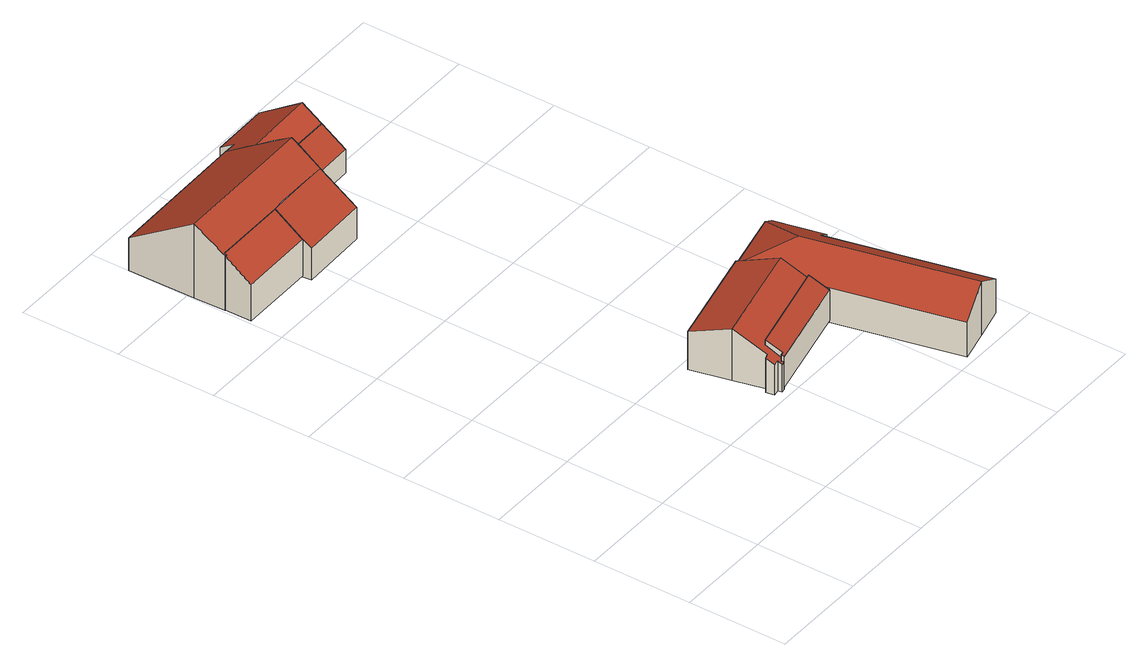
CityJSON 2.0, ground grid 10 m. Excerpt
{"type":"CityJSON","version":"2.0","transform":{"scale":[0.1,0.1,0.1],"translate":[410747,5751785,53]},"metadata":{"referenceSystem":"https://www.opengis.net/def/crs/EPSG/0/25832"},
"CityObjects":{
"building1":{"type":"Building","attributes":{"Gemeindeschluessel":"05515000","Geometrietyp2DReferenz":"3000","function":"51009_1610","roofType":"2100","measuredHeight":5.87},"geometry":[{"type":"Solid","lod":"2","boundaries":[[[[0,1,2,3]],[[4,5,1,0]],[[6,7,5,4]],[[8,9,7,6]],[[10,11,9,8]],[[3,2,11,10]],[[8,6,4,0,3,10]],[[1,5,7,9,11,2]]]],"semantics":{"surfaces":[{"type":"WallSurface"},{"type":"RoofSurface"},{"type":"GroundSurface"}],"values":[[0,0,0,0,0,0,1,2]]}}]},
"building2":{"type":"Building","attributes":{"Gemeindeschluessel":"05515000","Geometrietyp2DReferenz":"3000","function":"51009_1610","roofType":"2100","measuredHeight":4.22},"geometry":[{"type":"Solid","lod":"2","boundaries":[[[[12,13,14,15]],[[16,17,13,12]],[[18,19,17,16]],[[20,21,19,18]],[[22,23,21,20]],[[15,14,23,22]],[[20,18,16,12,15,22]],[[13,17,19,21,23,14]]]],"semantics":{"surfaces":[{"type":"WallSurface"},{"type":"RoofSurface"},{"type":"GroundSurface"}],"values":[[0,0,0,0,0,0,1,2]]}}]},
"building3":{"type":"Building","attributes":{"Gemeindeschluessel":"05515000","Geometrietyp2DReferenz":"3000","function":"31001_1000"},"address":[{"country":"Germany","locality":"Münster","thoroughfareNumber":"97","thoroughfareName":"Hiltruper Straße"}],"children":["building3-1","building3-2","building3-3"]},
"building3-1":{"type":"BuildingPart","attributes":{"roofType":"2100","measuredHeight":6},"parents":["building3"],"geometry":[{"type":"Solid","lod":"2","boundaries":[[[[24,25,26,27]],[[28,29,25,24]],[[3,30,29,28]],[[10,31,30,3]],[[3,28,24,27,32,10]],[[25,29,30,31,26]],[[26,31,10,32,27]]]],"semantics":{"surfaces":[{"type":"WallSurface"},{"type":"RoofSurface"},{"type":"GroundSurface"},{"type":"ClosureSurface"}],"values":[[0,0,0,0,1,2,3]]}}]},
"building3-2":{"type":"BuildingPart","attributes":{"roofType":"3100","measuredHeight":8.03},"parents":["building3"],"geometry":[{"type":"Solid","lod":"2","boundaries":[[[[8,33,31,10]],[[6,34,33,8]],[[4,35,34,6]],[[36,37,35,4]],[[38,39,37,36]],[[40,41,39,38]],[[42,43,44,45,46]],[[47,48,43,42]],[[27,26,48,47]],[[46,49,50,40,38,36,42]],[[4,6,8,10,32,27,47,42,36]],[[33,34,35,37,39,41,51,44,43,48,26,31]],[[49,46,45]],[[41,40,50,49,51]],[[51,49,45,44]],[[26,27,32,10,31]]]],"semantics":{"surfaces":[{"type":"WallSurface"},{"type":"RoofSurface"},{"type":"GroundSurface"},{"type":"ClosureSurface"}],"values":[[0,0,0,0,0,0,0,0,0,1,1,2,0,3,3,3]]}}]},
"building3-3":{"type":"BuildingPart","attributes":{"roofType":"3100","measuredHeight":5.57},"parents":["building3"],"geometry":[{"type":"Solid","lod":"2","boundaries":[[[[52,53,41,40]],[[54,55,53,52]],[[56,57,55,54]],[[58,59,57,56]],[[60,61,59,58]],[[45,44,61,60]],[[56,54,52,40,50,49,58]],[[45,60,58,49]],[[41,53,55,57,59,61,44,51]],[[41,51,49,50,40]],[[45,49,51,44]]]],"semantics":{"surfaces":[{"type":"WallSurface"},{"type":"RoofSurface"},{"type":"GroundSurface"},{"type":"ClosureSurface"}],"values":[[0,0,0,0,0,0,1,1,2,3,3]]}}]},
"building4":{"type":"Building","attributes":{"Gemeindeschluessel":"05515000","Geometrietyp2DReferenz":"3000","function":"31001_1000"},"address":[{"country":"Germany","locality":"Münster","thoroughfareNumber":"95","thoroughfareName":"Hiltruper Straße"}],"children":["building4-1","building4-2"]},
"building4-1":{"type":"BuildingPart","attributes":{"roofType":"5000","measuredHeight":5.74},"parents":["building4"],"geometry":[{"type":"Solid","lod":"2","boundaries":[[[[62,63,64,65]],[[66,67,63,62]],[[68,69,67,66]],[[70,71,69,68]],[[72,73,71,70]],[[74,75,73,72]],[[76,77,78,79]],[[80,81,77,76]],[[82,83,81,80]],[[65,64,83,82]],[[79,84,76]],[[85,74,72,70,68,84,79]],[[66,62,65,82,80,76,84,68]],[[63,67,69,71,73,75,86,78,77,81,83,64]],[[75,74,85,86]],[[86,85,79,78]]]],"semantics":{"surfaces":[{"type":"WallSurface"},{"type":"RoofSurface"},{"type":"GroundSurface"},{"type":"ClosureSurface"}],"values":[[0,0,0,0,0,0,0,0,0,0,1,1,1,2,3,3]]}}]},
"building4-2":{"type":"BuildingPart","attributes":{"roofType":"3100","measuredHeight":5.63},"parents":["building4"],"geometry":[{"type":"Solid","lod":"2","boundaries":[[[[87,88,75,74,89]],[[90,91,88,87]],[[92,93,91,90]],[[94,95,93,92]],[[96,97,95,94]],[[98,99,97,96]],[[100,101,99,98]],[[102,103,101,100]],[[104,105,103,102]],[[106,107,105,104]],[[108,109,107,106]],[[110,79,78,109,108]],[[104,102,100,98,96,94,92,90,87,89,111,106]],[[110,108,106,111]],[[75,88,91,93,95,97,99,101,103,105,107,109,78,86]],[[74,85,111,89]],[[75,86,85,74]],[[79,110,111,85]],[[79,85,86,78]]]],"semantics":{"surfaces":[{"type":"WallSurface"},{"type":"RoofSurface"},{"type":"GroundSurface"},{"type":"ClosureSurface"}],"values":[[0,0,0,0,0,0,0,0,0,0,0,0,1,1,2,0,3,0,3]]}}]},
"building5":{"type":"Building","attributes":{"Gemeindeschluessel":"05515000","Geometrietyp2DReferenz":"3000","function":"51009_1610","roofType":"2100","measuredHeight":4.18},"geometry":[{"type":"Solid","lod":"2","boundaries":[[[[45,44,48,112]],[[60,61,44,45]],[[113,114,61,60]],[[112,48,114,113]],[[60,45,112,113]],[[44,61,114,48]]]],"semantics":{"surfaces":[{"type":"WallSurface"},{"type":"RoofSurface"},{"type":"GroundSurface"}],"values":[[0,0,0,0,1,2]]}}]}
},
"vertices":[
[3,534,47],[3,534,8],[80,535,8],[80,535,47],[3,561,66],[3,561,8],[5,561,66],[5,561,8],[5,563,67],[5,563,8],[80,564,67],[80,564,8],
[190,108,43],[190,108,10],[289,131,10],[289,131,43],[189,110,45],[189,110,10],[192,111,45],[192,111,10],[189,127,53],[189,127,10],[285,150,53],[285,150,10],
[150,528,41],[150,528,7],[149,566,7],[149,566,67],[81,526,41],[81,526,7],[80,535,7],[80,564,7],[93,565,67],
[5,563,7],[5,561,7],[3,561,7],[2,593,87],[2,593,7],[1,661,42],[1,661,7],[147,664,42],[147,664,7],[149,596,87],[149,596,7],[148,614,7],[148,614,49],[148,614,76],[149,588,82],[149,588,7],[148,633,63],[148,642,57],[148,633,7],
[160,664,42],[160,664,7],[160,679,32],[160,679,7],[219,680,32],[219,680,7],[219,635,63],[219,635,7],[220,615,49],[220,615,7],
[354,147,44],[354,147,8],[345,180,8],[345,180,45],[382,23,45],[382,23,8],[350,15,66],[350,15,8],[318,7,45],[318,7,8],[289,131,45],[289,131,8],[285,150,45],[285,150,8],[333,230,45],[333,230,8],[269,215,8],[269,215,45],[348,234,35],[348,234,8],[359,184,35],[359,184,8],[311,179,66],[279,175,45],[279,175,8],
[189,127,49],[189,127,8],[285,150,49],[192,111,39],[192,111,8],[189,110,39],[189,110,8],[190,108,37],[190,108,8],[186,107,37],[186,107,8],[185,111,40],[185,111,8],[179,110,40],[179,110,8],[177,118,45],[177,118,8],[182,120,45],[182,120,8],[174,151,64],[174,151,8],[165,191,49],[165,191,8],[269,215,49],[279,175,64],
[149,588,32],[220,590,32],[220,590,7]
]}
